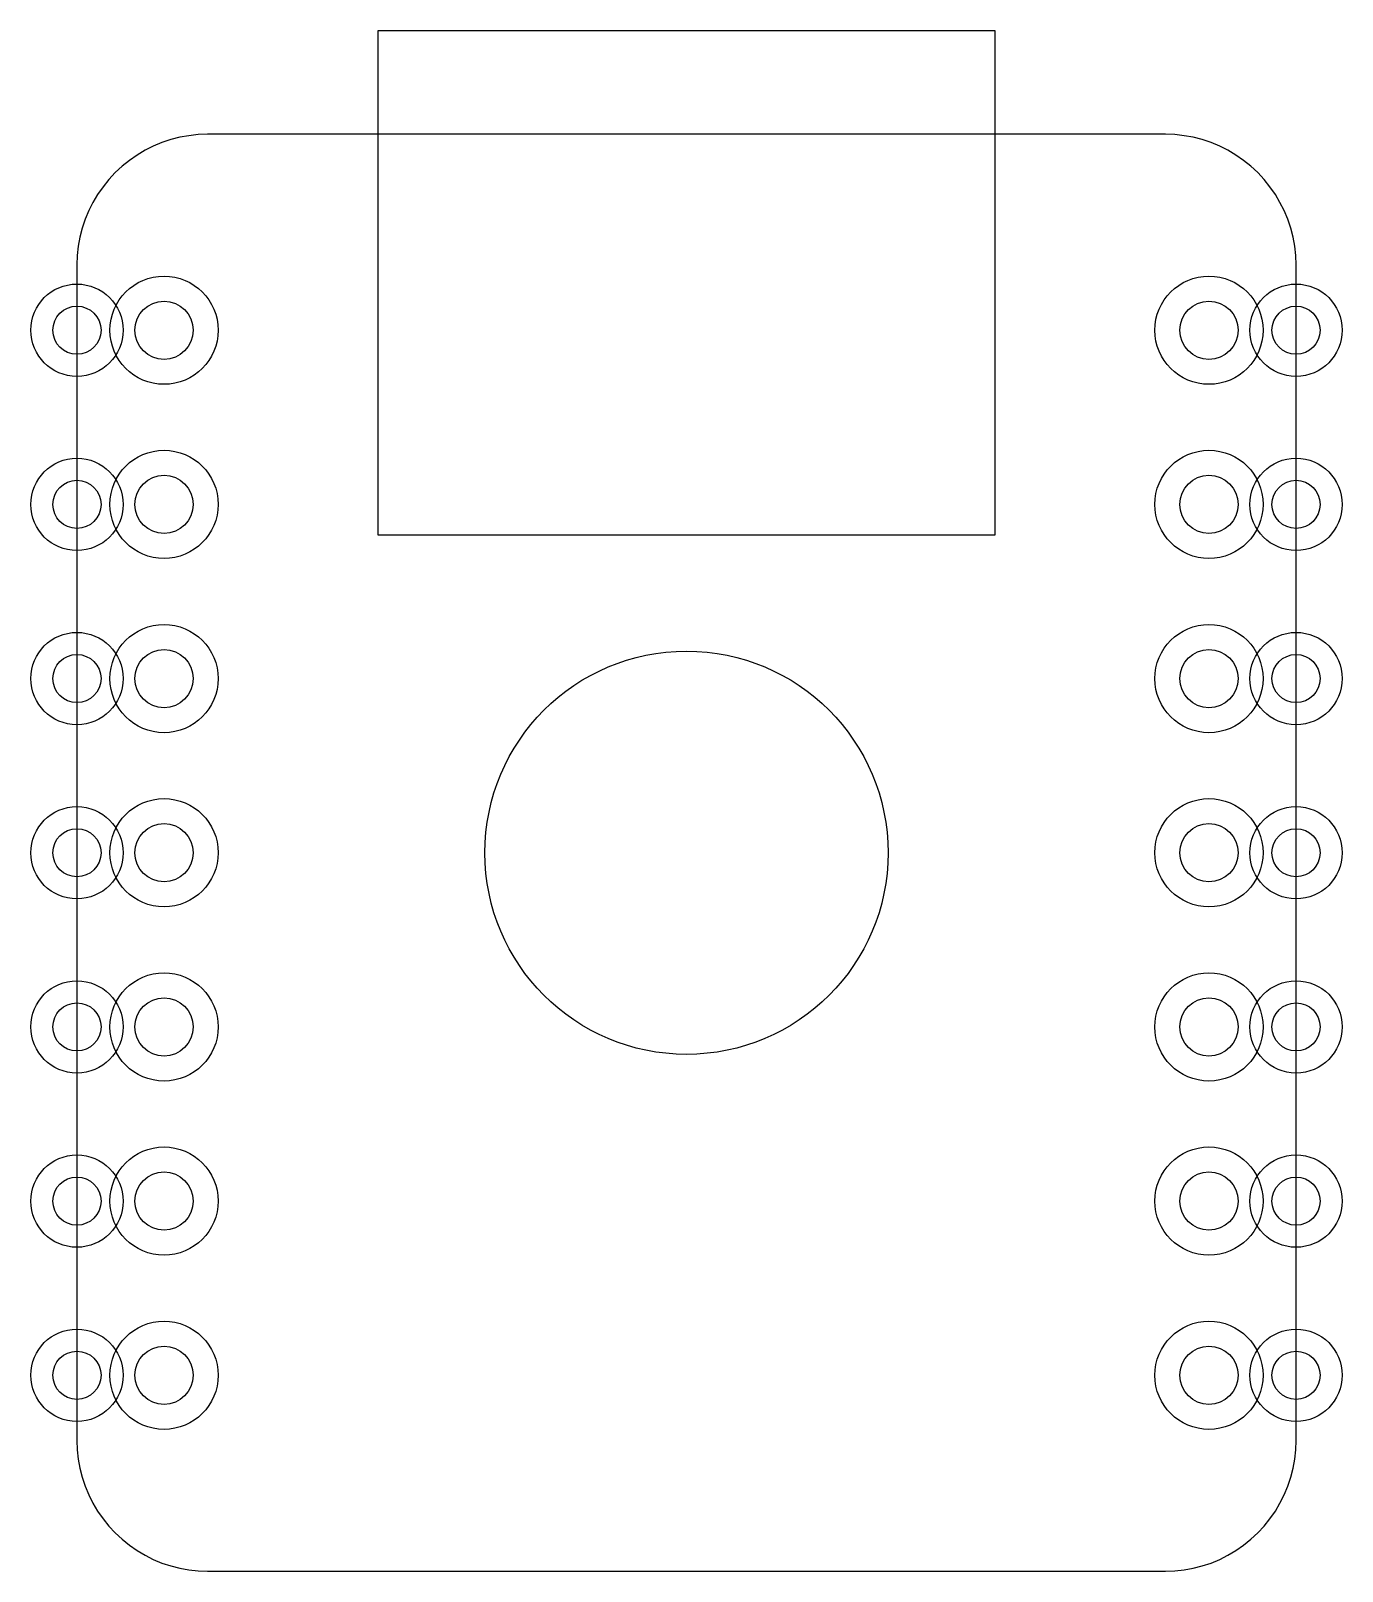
# Model space of a CAD drawing. Header units: millimetres. Extents: x 216.3 to 235.5, y 69.4 to 91.9.
import ezdxf

# ---------------------------------------------------------------- set-up
doc = ezdxf.new("R2010")
doc.units = ezdxf.units.MM
doc.layers.add('Default', color=18, linetype='Continuous', true_color=0x000000)
doc.layers.add('mcu', color=18, linetype='Continuous', true_color=0x000000)

msp = doc.modelspace()

# ---------------------------------------------------------------- linework, layer by layer
at = {"layer": 'Default'}
msp.add_circle((225.889, 79.921), 2.94, dxfattribs=at)
at = {"layer": 'mcu'}
for points in [[(221.388, 84.557), (230.39, 84.557), (230.39, 91.908), (221.388, 91.908)], [(234.779, 88.494), (234.774, 88.631), (234.759, 88.766), (234.736, 88.898), (234.703, 89.03), (234.66, 89.159), (234.606, 89.286), (234.545, 89.406), (234.477, 89.522), (234.398, 89.634), (234.314, 89.741), (234.22, 89.84), (234.121, 89.934), (234.014, 90.018), (233.903, 90.096), (233.786, 90.165), (233.667, 90.226), (233.54, 90.279), (233.41, 90.323), (233.278, 90.356), (233.146, 90.378), (233.011, 90.394), (232.874, 90.399), (218.904, 90.399), (218.767, 90.394), (218.632, 90.378), (218.5, 90.356), (218.368, 90.323), (218.239, 90.279), (218.112, 90.226), (217.992, 90.165), (217.875, 90.096), (217.764, 90.018), (217.657, 89.934), (217.558, 89.84), (217.464, 89.741), (217.38, 89.634), (217.301, 89.522), (217.233, 89.406), (217.172, 89.286), (217.118, 89.159), (217.075, 89.03), (217.042, 88.898), (217.019, 88.766), (217.004, 88.631), (216.999, 88.494), (216.999, 71.349), (217.004, 71.212), (217.019, 71.077), (217.042, 70.945), (217.075, 70.813), (217.118, 70.683), (217.172, 70.556), (217.233, 70.437), (217.301, 70.32), (217.38, 70.208), (217.464, 70.102), (217.558, 70.003), (217.657, 69.909), (217.764, 69.825), (217.875, 69.746), (217.992, 69.677), (218.112, 69.616), (218.239, 69.563), (218.368, 69.52), (218.5, 69.487), (218.632, 69.464), (218.767, 69.449), (218.904, 69.444), (232.874, 69.444), (233.011, 69.449), (233.146, 69.464), (233.278, 69.487), (233.41, 69.52), (233.54, 69.563), (233.667, 69.616), (233.786, 69.677), (233.903, 69.746), (234.014, 69.825), (234.121, 69.909), (234.22, 70.003), (234.314, 70.102), (234.398, 70.208), (234.477, 70.32), (234.545, 70.437), (234.606, 70.556), (234.66, 70.683), (234.703, 70.813), (234.736, 70.945), (234.759, 71.077), (234.774, 71.212), (234.779, 71.349)]]:
    msp.add_lwpolyline(points, close=True, dxfattribs=at)
at = {"layer": 'mcu', "color": 0, "linetype": 'ByBlock', "lineweight": -2}
for centre, radius in [((218.269, 87.541), 0.789), ((233.509, 87.541), 0.789), ((216.999, 87.541), 0.673), ((234.779, 87.541), 0.673), ((216.999, 87.541), 0.351), ((218.269, 87.541), 0.425), ((233.509, 87.541), 0.425), ((234.779, 87.541), 0.351), ((216.999, 85.001), 0.673), ((218.269, 85.001), 0.789), ((233.509, 85.001), 0.789), ((234.779, 85.001), 0.673), ((218.269, 85.001), 0.425), ((233.509, 85.001), 0.425), ((216.999, 85.001), 0.351), ((234.779, 85.001), 0.351), ((216.999, 82.461), 0.673), ((218.269, 82.461), 0.789), ((233.509, 82.461), 0.789), ((234.779, 82.461), 0.673), ((216.999, 82.461), 0.351), ((218.269, 82.461), 0.425), ((233.509, 82.461), 0.425), ((234.779, 82.461), 0.351), ((218.269, 79.921), 0.789), ((233.509, 79.921), 0.789), ((216.999, 79.921), 0.673), ((234.779, 79.921), 0.673), ((216.999, 79.921), 0.351), ((218.269, 79.921), 0.425), ((233.509, 79.921), 0.425), ((234.779, 79.921), 0.351), ((216.999, 77.381), 0.673), ((218.269, 77.381), 0.789), ((233.509, 77.381), 0.789), ((234.779, 77.381), 0.673), ((216.999, 77.381), 0.351), ((218.269, 77.381), 0.425), ((233.509, 77.381), 0.425), ((234.779, 77.381), 0.351), ((216.999, 74.841), 0.673), ((218.269, 74.841), 0.789), ((233.509, 74.841), 0.789), ((234.779, 74.841), 0.673), ((218.269, 74.841), 0.425), ((233.509, 74.841), 0.425), ((216.999, 74.841), 0.351), ((234.779, 74.841), 0.351), ((218.269, 72.301), 0.789), ((233.509, 72.301), 0.789), ((216.999, 72.301), 0.673), ((234.779, 72.301), 0.673), ((216.999, 72.301), 0.351), ((218.269, 72.301), 0.425), ((233.509, 72.301), 0.425), ((234.779, 72.301), 0.351)]:
    msp.add_circle(centre, radius, dxfattribs=at)

doc.saveas('drawing.dxf')
